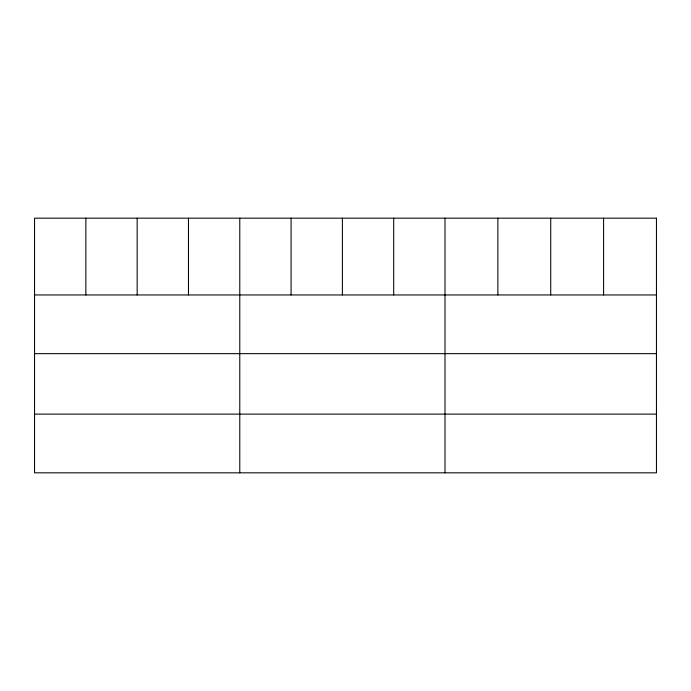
<?xml version="1.0" encoding="UTF-8"?>
<svg xmlns="http://www.w3.org/2000/svg" width="691" height="691" viewBox="0 0 691 691"><rect width="100%" height="100%" fill="white"/><g stroke="black" fill="none" stroke-linecap="round" stroke-linejoin="round"><path stroke-width="1.04" d="M34.55 294.953L656.45 294.953M34.55 353.654L656.45 353.654M34.55 414.125L656.45 414.125M603.588 218.175L603.588 294.953M550.727 218.175L550.727 294.953M497.865 218.175L497.865 294.953M445.004 218.175L445.004 472.825M393.697 218.175L393.697 294.953M342.39 218.175L342.39 294.953M291.084 218.175L291.084 294.953M239.777 218.175L239.777 472.825M188.47 218.175L188.47 294.953M137.163 218.175L137.163 294.953M85.857 218.175L85.857 294.953M656.45 218.175L34.55 218.175L34.55 472.825L656.45 472.825L656.45 218.175"/></g></svg>
